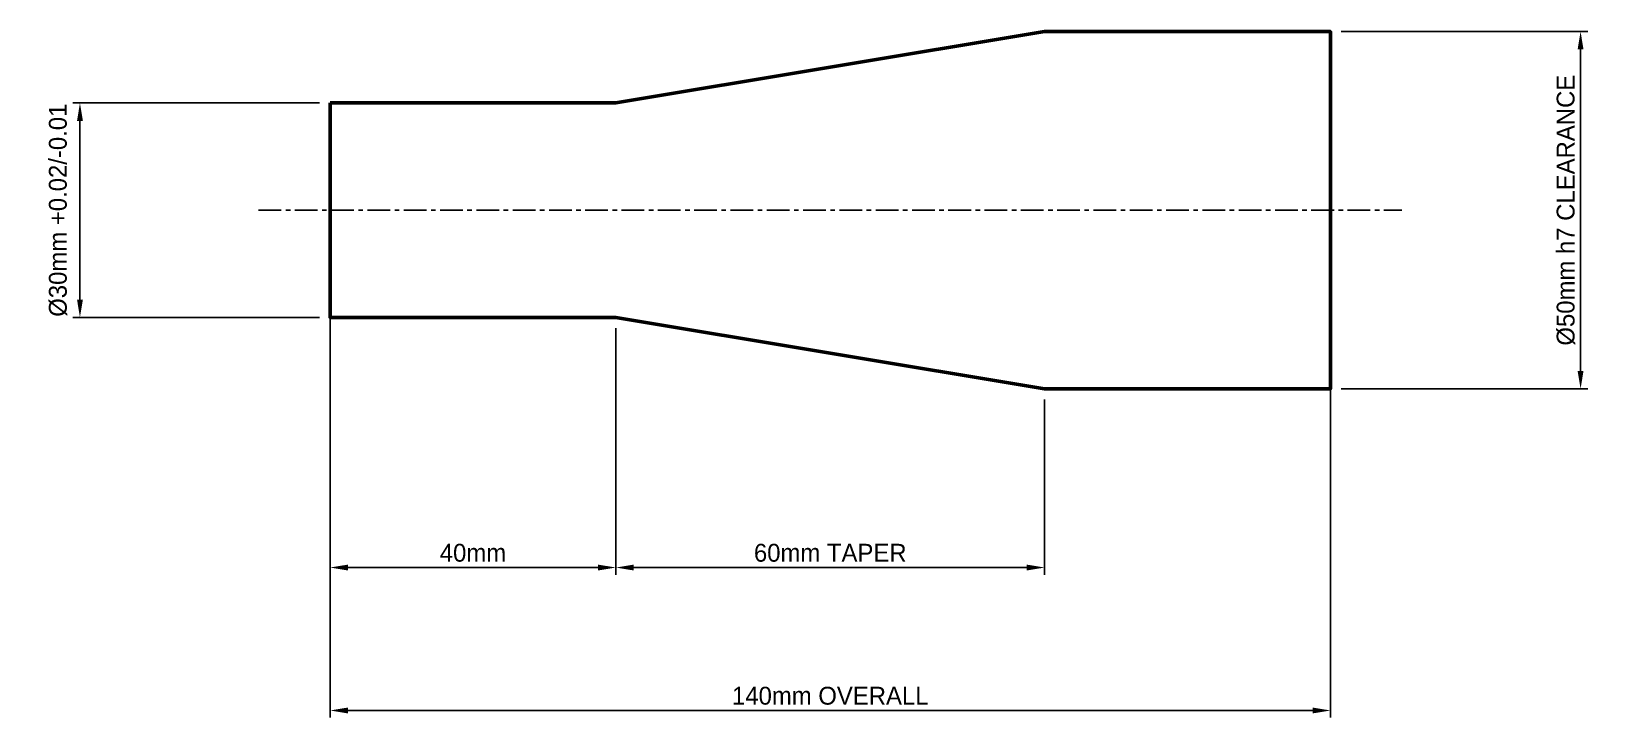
# Model space of a CAD drawing. Header units: metres. Extents: x -42 to 179, y -72 to 25.
import ezdxf

# ---------------------------------------------------------------- set-up
doc = ezdxf.new("R2010")
doc.units = ezdxf.units.M
doc.linetypes.add('CENTER', pattern=[5.08, 3.175, -0.635, 0.635, -0.635])
for name, color, linetype, lineweight in [('CENTERLINES', 7, 'CENTER', 25), ('DIMENSIONS', 7, 'Continuous', 25), ('GEOMETRY', 7, 'Continuous', 50)]:
    doc.layers.add(name, color=color, linetype=linetype, lineweight=lineweight)
doc.dimstyles.new('ENGINEERING_STYLE', dxfattribs={"dimtxt": 2.5, "dimasz": 2.5, "dimexe": 1, "dimexo": 1.5, "dimgap": 0.8, "dimtad": 1, "dimcen": 2.5, "dimazin": 3, "dimtfac": 1, "dimtmove": 0, "dimatfit": 3, "dimtfill": 1})

msp = doc.modelspace()

# ---------------------------------------------------------------- linework, layer by layer
at = {"layer": 'CENTERLINES'}
msp.add_line((-10, 0), (150, 0), dxfattribs=at)
at = {"layer": 'GEOMETRY'}
msp.add_lwpolyline([(0, 15), (40, 15), (100, 25), (140, 25), (140, -25), (100, -25), (40, -15), (0, -15)], close=True, dxfattribs=at)

# ---------------------------------------------------------------- next in the draw order: dimensions: what is measured, and where the dimension line sits
at = {"layer": 'DIMENSIONS'}
msp.add_linear_dim(base=(0, -50), p1=(0, -15), p2=(40, -15), text='40mm', dimstyle='ENGINEERING_STYLE', dxfattribs=at).render()

# ---------------------------------------------------------------- next in the draw order: dimensions: what is measured, and where the dimension line sits
msp.add_linear_dim(base=(40, -50), p1=(40, -15), p2=(100, -25), text='60mm TAPER', dimstyle='ENGINEERING_STYLE', dxfattribs=at).render()

# ---------------------------------------------------------------- next in the draw order: dimensions: what is measured, and where the dimension line sits
msp.add_linear_dim(base=(0, -70), p1=(0, 0), p2=(140, 0), text='140mm OVERALL', dimstyle='ENGINEERING_STYLE', dxfattribs=at).render()

# ---------------------------------------------------------------- next in the draw order: dimensions: what is measured, and where the dimension line sits
for base, p1, p2, text in [((175, -25), (140, -25), (140, 25), '%%C50mm h7 CLEARANCE'), ((-35, -15), (0, -15), (0, 15), '%%C30mm +0.02/-0.01')]:
    msp.add_linear_dim(base=base, p1=p1, p2=p2, angle=90, text=text, dimstyle='ENGINEERING_STYLE', dxfattribs=at).render()

doc.saveas('drawing.dxf')
